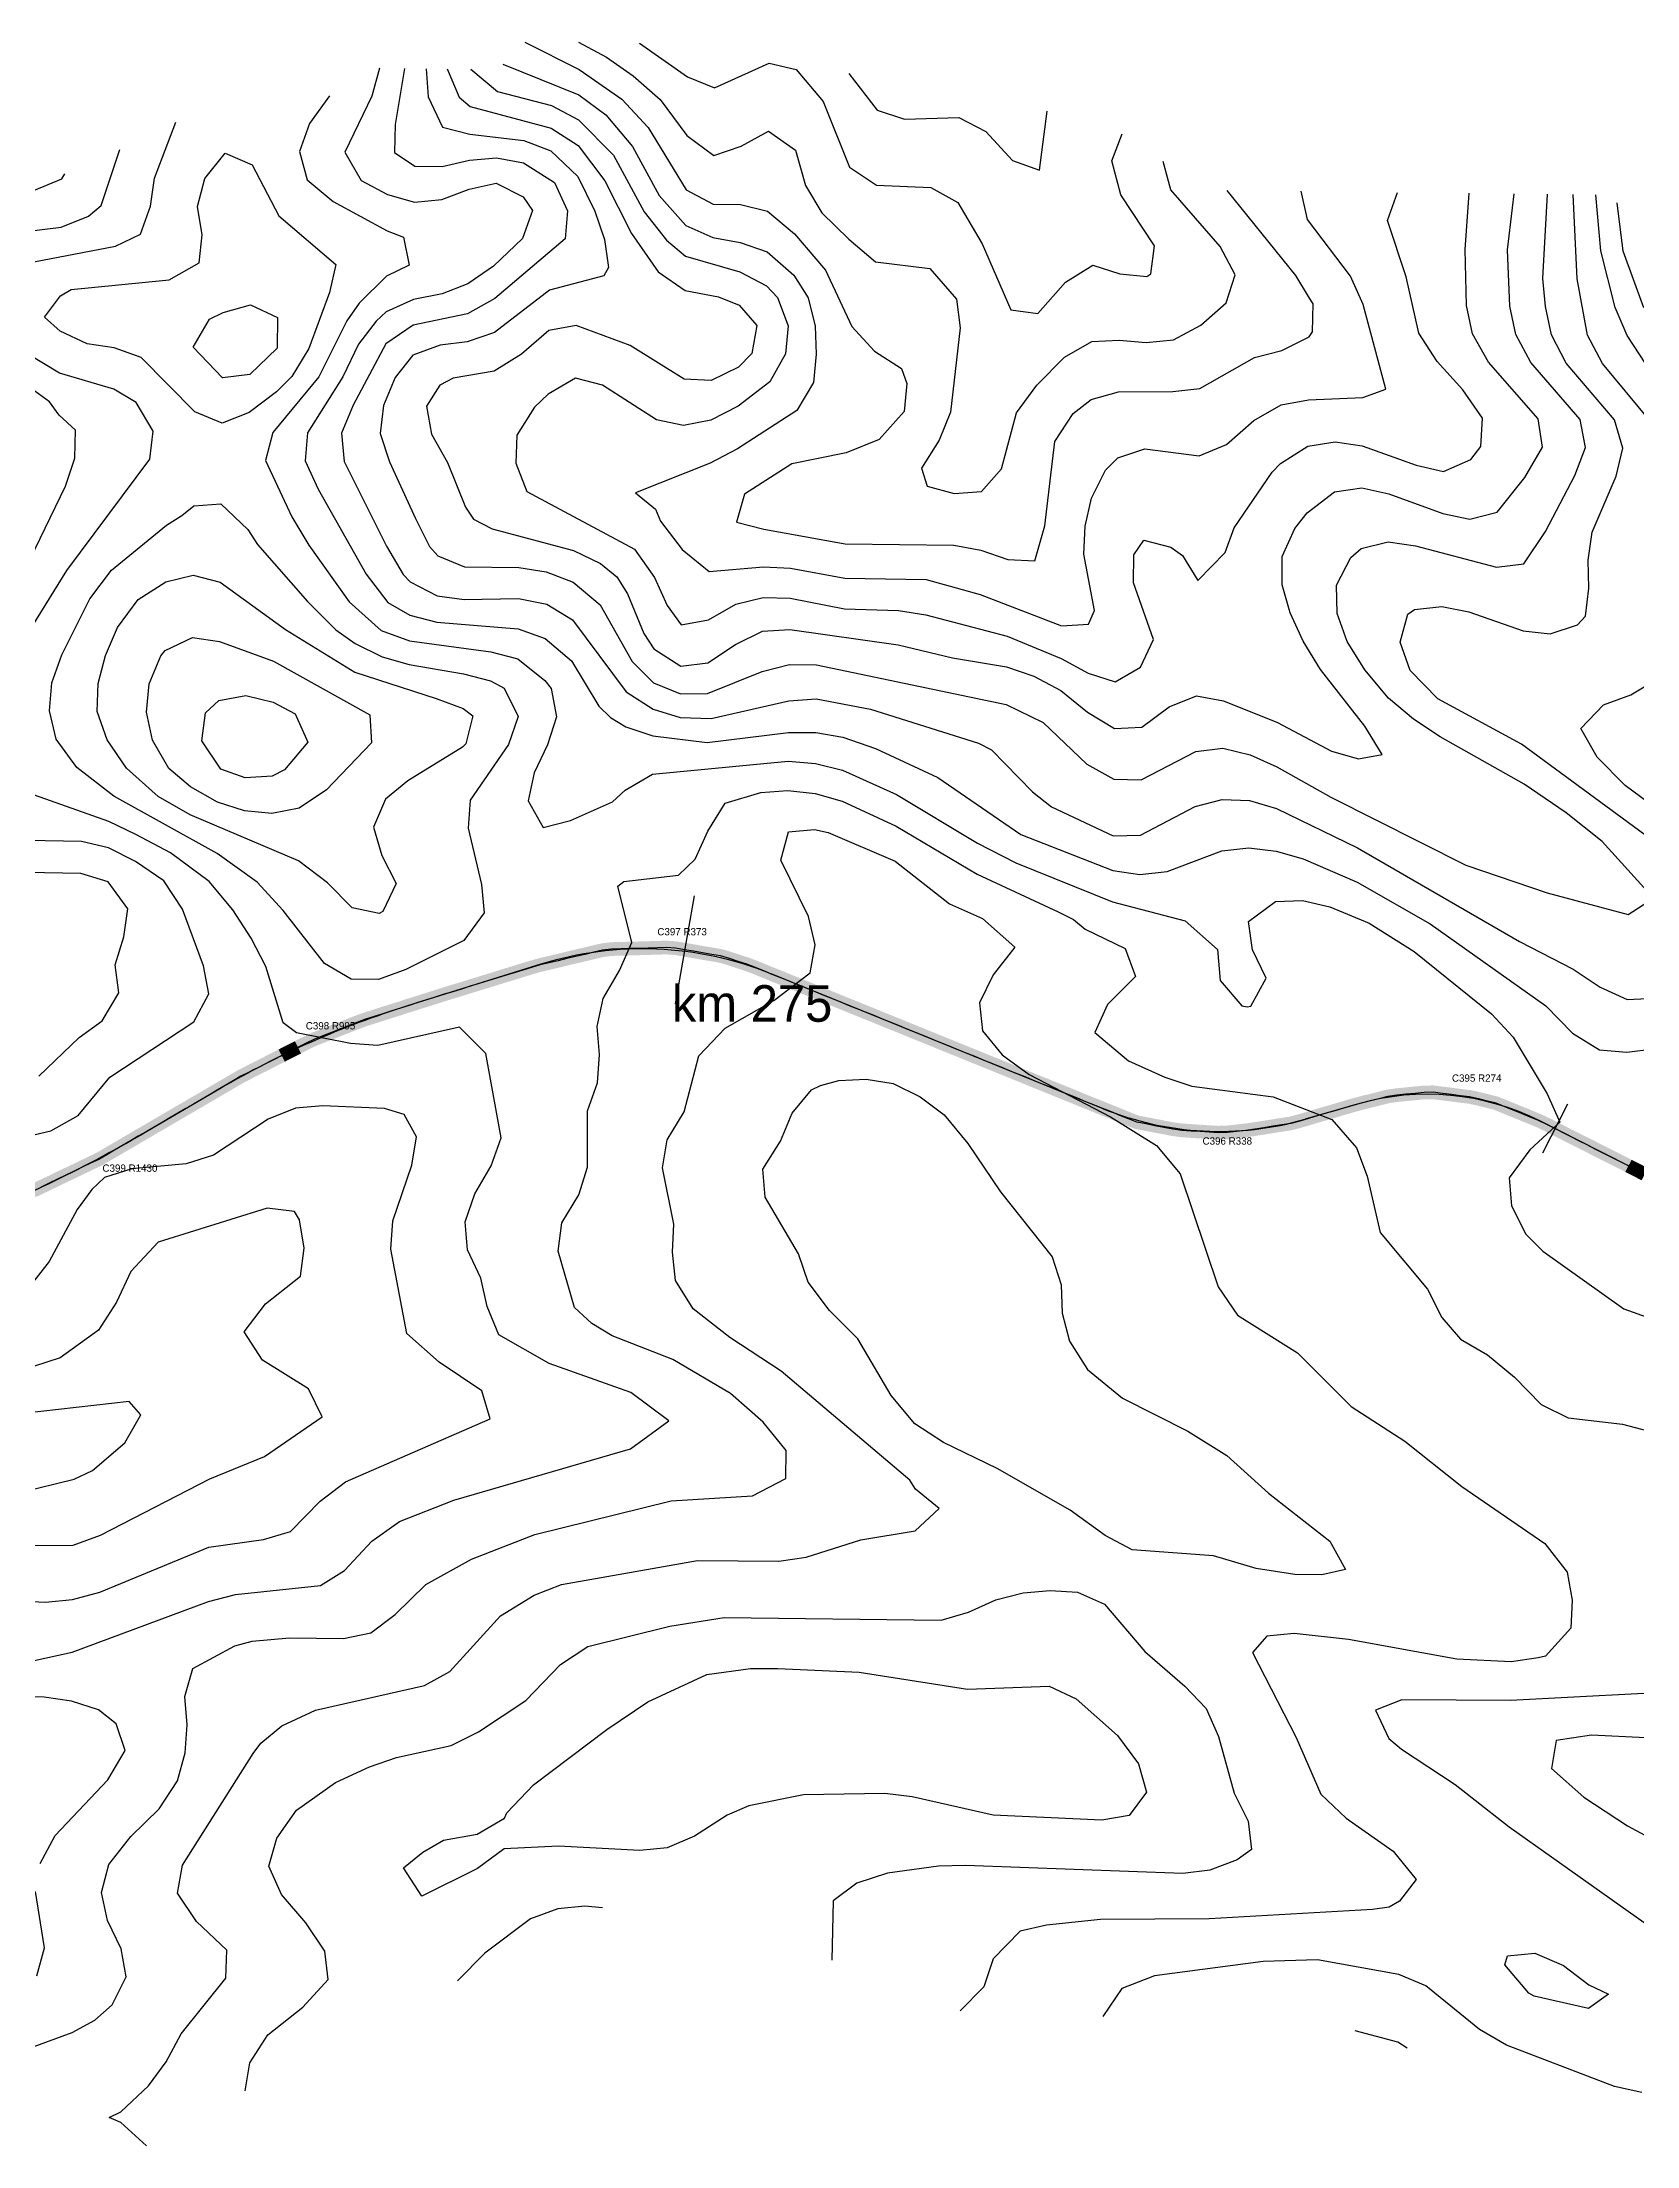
# Model space of a CAD drawing. Header units: metres. Extents: x 697254 to 930473, y 8023396 to 8227001.
# Drawn here: x 750669 to 752413, y 8187412 to 8189713 of the extents above; entities that cross this region are included whole.
import ezdxf

# ---------------------------------------------------------------- set-up
doc = ezdxf.new("R2010")
doc.units = ezdxf.units.M
for name, color, linetype in [('ALIGNMENT_FITTED', 4, 'Continuous'), ('CENTRELINE', 7, 'Continuous'), ('CHAINAGE', 7, 'Continuous'), ('CONTOUR_10M', 33, 'Continuous'), ('CONTOUR_INDEX_50M', 34, 'Continuous'), ('CURVE_LABELS', 4, 'Continuous'), ('GRADE_0-4', 3, 'Continuous'), ('GRADE_4-6', 2, 'Continuous')]:
    doc.layers.add(name, color=color, linetype=linetype)

msp = doc.modelspace()

# ---------------------------------------------------------------- linework, layer by layer
at = {"layer": 'ALIGNMENT_FITTED'}
for p, q in [((751214.3, 8188704.2), (751068.6, 8188658.7)), ((751829.1, 8188546.2), (751466, 8188693.7)), ((750863.3, 8188568), (750779.7, 8188519.2)), ((752107.3, 8188551.2), (752050, 8188534.6)), ((752412.7, 8188479), (752307.4, 8188532.4)), ((750675.1, 8188463.8), (750301, 8188285))]:
    msp.add_line(p, q, dxfattribs=at)
for centre, radius, start, end in [((751325.5, 8188347.9), 373.2, 67.8956, 107.3409), ((751365.2, 8187708.7), 995.2, 107.3409, 120.2923), ((752183.4, 8188287.7), 274.3, 63.1266, 106.1103), ((751956.3, 8188859.2), 337.8, -112.1044, -73.8897), ((750058.6, 8189753.6), 1429.6, -64.4522, -59.7077)]:
    msp.add_arc(centre, radius, start, end, dxfattribs=at)
at = {"layer": 'CENTRELINE'}
msp.add_polyline3d([(752421.3, 8188474.6, 1125.2), (752412.4, 8188479.1, 1125.5), (752403.5, 8188483.7, 1126), (752394.6, 8188488.2, 1126.5), (752385.6, 8188492.7, 1126.9), (752376.7, 8188497.2, 1127.5), (752367.8, 8188501.7, 1128), (752358.9, 8188506.3, 1128.5), (752349.9, 8188510.8, 1129), (752341, 8188515.3, 1129.4), (752332.1, 8188519.8, 1130.1), (752323.2, 8188524.4, 1130.7), (752314.3, 8188528.9, 1131.2), (752305.2, 8188533.2, 1131.7), (752296, 8188537, 1132.2), (752286.7, 8188540.8, 1132.7), (752277.5, 8188544.5, 1133.1), (752268.2, 8188548.3, 1133.5), (752258.9, 8188552.1, 1134), (752249.2, 8188554.6, 1134.4), (752239.5, 8188557, 1134.9), (752229.8, 8188559.1, 1135.2), (752219.8, 8188560.3, 1135.5), (752209.9, 8188561.6, 1135.7), (752200, 8188562.8, 1135.9), (752190.1, 8188564.1, 1136.2), (752180.1, 8188564, 1136.6), (752170.2, 8188563, 1137), (752160.2, 8188562, 1137.3), (752150.3, 8188561, 1137.6), (752140.4, 8188559.6, 1137.9), (752130.7, 8188557.1, 1138.1), (752121, 8188554.7, 1138.3), (752111.3, 8188552.3, 1138.6), (752101.6, 8188549.7, 1139), (752092, 8188546.9, 1139.2), (752082.4, 8188544, 1139.5), (752072.8, 8188541.2, 1139.8), (752063.2, 8188538.4, 1140.4), (752053.6, 8188535.5, 1141.1), (752044, 8188532.7, 1141.9), (752034.4, 8188530.1, 1142.3), (752024.5, 8188528.6, 1142.7), (752014.6, 8188527, 1143), (752004.7, 8188525.4, 1143.5), (751994.9, 8188523.9, 1143.9), (751985, 8188522.5, 1144.4), (751975, 8188521.4, 1144.9), (751965.1, 8188520.3, 1145.5), (751955.1, 8188519.9, 1146), (751945.1, 8188520.5, 1146.5), (751935.1, 8188521.2, 1147), (751925.2, 8188521.8, 1147.5), (751915.2, 8188522.5, 1147.9), (751905.3, 8188523.8, 1148.2), (751895.5, 8188525.7, 1148.4), (751885.6, 8188527.6, 1148.7), (751875.8, 8188529.5, 1149.1), (751866, 8188531.4, 1149.5), (751856.7, 8188535, 1149.8), (751847.4, 8188538.8, 1150), (751838.1, 8188542.6, 1150.2), (751828.9, 8188546.3, 1150.2), (751819.6, 8188550.1, 1150.1), (751810.3, 8188553.8, 1150), (751801.1, 8188557.6, 1150.1), (751791.8, 8188561.4, 1150.4), (751782.5, 8188565.1, 1150.7), (751773.3, 8188568.9, 1150.8), (751764, 8188572.7, 1150.8), (751754.7, 8188576.4, 1150.9), (751745.5, 8188580.2, 1151), (751736.2, 8188584, 1151.1), (751726.9, 8188587.7, 1151.1), (751717.7, 8188591.5, 1151.1), (751708.4, 8188595.3, 1151.1), (751699.1, 8188599, 1151.2), (751689.8, 8188602.8, 1151.6), (751680.6, 8188606.5, 1152.3), (751671.3, 8188610.3, 1153), (751662, 8188614.1, 1153.6), (751652.8, 8188617.8, 1153.9), (751643.5, 8188621.6, 1154), (751634.2, 8188625.4, 1154.1), (751625, 8188629.1, 1153.9), (751615.7, 8188632.9, 1153.7), (751606.4, 8188636.7, 1153.8), (751597.2, 8188640.4, 1153.7), (751587.9, 8188644.2, 1153.5), (751578.6, 8188648, 1153.2), (751569.4, 8188651.7, 1152.8), (751560.1, 8188655.5, 1152.2), (751550.8, 8188659.2, 1151.6), (751541.6, 8188663, 1151), (751532.3, 8188666.8, 1150.9), (751523, 8188670.5, 1150.7), (751513.7, 8188674.3, 1150.4), (751504.5, 8188678.1, 1150), (751495.2, 8188681.8, 1149.5), (751485.9, 8188685.6, 1148.9), (751476.7, 8188689.4, 1148.3), (751467.4, 8188693.1, 1147.6), (751458.1, 8188696.9, 1147), (751448.9, 8188700.7, 1146.6), (751439.5, 8188704.2, 1146.1), (751430, 8188707.3, 1145.4), (751420.5, 8188710.5, 1144.7), (751410.9, 8188713.3, 1144.3), (751401.1, 8188715, 1143.9), (751391.2, 8188716.6, 1143.5), (751381.4, 8188718.4, 1143), (751371.5, 8188720.1, 1142.5), (751361.7, 8188721.8, 1142), (751351.7, 8188722.5, 1141.4), (751341.7, 8188722.2, 1141), (751331.7, 8188721.9, 1140.5), (751321.7, 8188721.6, 1139.9), (751311.7, 8188721.3, 1139.3), (751301.7, 8188721.1, 1138.8), (751291.7, 8188720.8, 1138.3), (751281.8, 8188719.6, 1137.9), (751272.1, 8188717.3, 1137.5), (751262.4, 8188715, 1137.1), (751252.6, 8188712.7, 1136.6), (751242.9, 8188710.4, 1136.1), (751233.2, 8188708, 1135.9), (751223.4, 8188705.7, 1135.6), (751213.7, 8188703.4, 1135.2), (751204.1, 8188700.7, 1135), (751194.5, 8188697.8, 1134.7), (751185, 8188694.8, 1134.6), (751175.4, 8188691.9, 1134.5), (751165.8, 8188688.9, 1134.4), (751156.3, 8188686, 1134.2), (751146.7, 8188683, 1133.8), (751137.2, 8188680.1, 1133.5), (751127.6, 8188677.1, 1133.1), (751118, 8188674.2, 1132.9), (751108.5, 8188671.3, 1132.6), (751098.9, 8188668.2, 1132.3), (751089.4, 8188665.2, 1132.7), (751079.9, 8188662.2, 1133.3), (751070.3, 8188659.2, 1133.9), (751060.8, 8188656.1, 1134.5), (751051.3, 8188653.1, 1135), (751041.7, 8188650.1, 1135.3), (751032.2, 8188647, 1135.3), (751022.7, 8188644, 1134.7), (751013.3, 8188640.6, 1133.8), (751004, 8188636.9, 1132.9), (750994.7, 8188633.3, 1132.1), (750985.3, 8188629.6, 1131.2), (750976, 8188625.9, 1130.3), (750966.7, 8188622.3, 1129.9), (750957.7, 8188618, 1129.4), (750948.8, 8188613.4, 1128.9), (750939.9, 8188608.9, 1128.6), (750931, 8188604.3, 1128.4), (750922.1, 8188599.8, 1128.3), (750913.2, 8188595.2, 1128.1), (750904.2, 8188590.7, 1127.8), (750895.3, 8188586.1, 1127.6), (750886.4, 8188581.6, 1127.5), (750877.8, 8188576.5, 1127.4), (750869.2, 8188571.5, 1127.2), (750860.5, 8188566.4, 1127.3), (750851.9, 8188561.4, 1127.1), (750843.2, 8188556.3, 1126.8), (750834.6, 8188551.3, 1126.5), (750826, 8188546.3, 1126.3), (750817.3, 8188541.2, 1126), (750808.7, 8188536.2, 1125.6), (750800.1, 8188531.1, 1125.1), (750791.4, 8188526.1, 1124.7), (750782.8, 8188521, 1124.4), (750774.1, 8188516, 1124), (750765.5, 8188510.9, 1123.6), (750756.9, 8188505.9, 1123.1), (750748.2, 8188500.8, 1122.9), (750739.6, 8188495.8, 1122.7), (750730.9, 8188490.8, 1122.7), (750721.9, 8188486.5, 1122.7), (750712.9, 8188482.2, 1122.7), (750703.9, 8188477.8, 1122.9), (750694.8, 8188473.5, 1123.3), (750685.8, 8188469.2, 1123.9), (750676.8, 8188464.8, 1124.7), (750667.8, 8188460.5, 1125)], dxfattribs=at)
at = {"layer": 'CHAINAGE'}
for p, q in [((751381.9, 8188779.2), (751361.1, 8188661)), ((752336.7, 8188551.1), (752309.6, 8188497.6))]:
    msp.add_line(p, q, dxfattribs=at)
at = {"layer": 'CONTOUR_10M'}
for points, elevation in [([(751196.7, 8189712.9), (751256.1, 8189683.1), (751302.7, 8189650.6), (751331.6, 8189619.5), (751373.3, 8189551.4), (751402.9, 8189535.7), (751432.5, 8189535.2), (751462.1, 8189527.8), (751491.6, 8189503.1), (751525.5, 8189463.5), (751554.4, 8189401.7), (751579.1, 8189374.8), (751608.6, 8189355.8), (751614.5, 8189339.5), (751611.4, 8189308.7), (751584.2, 8189278.3), (751548.2, 8189263.7), (751488.6, 8189251.5), (751437, 8189218.5), (751428.4, 8189187.8), (751458.1, 8189180.3), (751547, 8189164.1), (751665.8, 8189162.5), (751695.4, 8189157.3), (751724.9, 8189146.8), (751754.6, 8189145.3), (751765.3, 8189183.9), (751776.3, 8189276.1), (751796.3, 8189306.6), (751816.1, 8189322.1), (751845.8, 8189330.3), (751905.2, 8189330.7), (751935, 8189334.1), (751994.7, 8189367.8), (752024.5, 8189375.6), (752054.4, 8189390.4), (752058.1, 8189395.8), (752058.6, 8189426.6), (752054.9, 8189432.8), (752039.9, 8189457.5), (751964.9, 8189550.7)], 1060), ([(751322.2, 8189711.9), (751374.8, 8189674.8), (751404.3, 8189662.9), (751464, 8189690), (751493.6, 8189682.8), (751523.1, 8189648.1), (751551.8, 8189576.2), (751581.2, 8189556.5), (751640.6, 8189553.7), (751670.1, 8189537.4), (751696.8, 8189492.3), (751728.1, 8189420.1), (751757.8, 8189416.2), (751787.8, 8189450.3), (751817.8, 8189468.8), (751847.3, 8189459.6), (751877, 8189456.4), (751881.3, 8189459.4), (751885.1, 8189490.1), (751848.3, 8189545.8), (751838.7, 8189582.9), (751850, 8189612.6)], 1040), ([(751038, 8189684.4), (751029.7, 8189653.8), (751000, 8189592.6), (751017.9, 8189561.6), (751046.7, 8189546.3), (751076.3, 8189537.9), (751106, 8189540.6), (751135.8, 8189551.9), (751165.6, 8189558.6), (751195.1, 8189543.7), (751205.2, 8189528.7), (751194.3, 8189498.1), (751162.6, 8189467.7), (751134.6, 8189448.3), (751106.6, 8189437.6), (751075.1, 8189431.5), (751045.2, 8189418), (751034.1, 8189407.7), (751015.1, 8189382.4), (750997.7, 8189346.6), (750959.1, 8189285.5), (750956.8, 8189254.8), (750970.8, 8189223.9), (751023.5, 8189131), (751047, 8189100), (751071.1, 8189086.1), (751100.7, 8189078.4), (751189.6, 8189071.2), (751219.2, 8189060.7), (751247.8, 8189036.2), (751277.7, 8188986.5), (751290.4, 8188974.2), (751307.2, 8188963.8), (751336.7, 8188954), (751396, 8188946.9), (751485.2, 8188957.7), (751514.9, 8188957.7), (751544.6, 8188952.7), (751580.1, 8188940.1), (751648.2, 8188908.5), (751739.2, 8188846), (751839.8, 8188806.7), (751869.4, 8188802.5), (751899.1, 8188805.5), (751958.8, 8188828.3), (751988.5, 8188831.5), (752018.2, 8188828), (752047.7, 8188819.4), (752106.8, 8188794), (752186.7, 8188748.5), (752313.1, 8188658.7), (752342.4, 8188628.7), (752371.9, 8188610.5), (752401.6, 8188608), (752431.3, 8188611.5)], 1120), ([(751065.4, 8189684.1), (751055.1, 8189622.7), (751054.4, 8189592), (751076.7, 8189577.3), (751106.4, 8189577), (751136.2, 8189583.7), (751165.9, 8189586.2), (751195.5, 8189580.7), (751229.1, 8189559.2), (751243.3, 8189528.3), (751240.9, 8189497.6), (751164.1, 8189432.5), (751134.3, 8189415.7), (751074.7, 8189403.4), (751044.8, 8189382.8), (751009.2, 8189315.7), (750996.5, 8189285.1), (750999.4, 8189254.3), (751045.7, 8189161.5), (751063.6, 8189130.6), (751071.5, 8189122.6), (751101, 8189107.3), (751130.6, 8189103.2), (751190, 8189104.3), (751220.9, 8189098), (751249.1, 8189081), (751307.6, 8189002.1), (751337.1, 8188983.1), (751366.7, 8188974.2), (751400.6, 8188972.9), (751485.6, 8188992.5), (751515.4, 8188994.4), (751574.6, 8188983.3), (751692.9, 8188946), (751707, 8188938.6), (751751.7, 8188892.9), (751772.5, 8188876.3), (751840.2, 8188844.8), (751869.9, 8188845.5), (751929.7, 8188876.9), (751959.4, 8188884.5), (751989.1, 8188883.3), (752018.7, 8188874.5), (752107.3, 8188831.4), (752284.2, 8188729.2), (752343.2, 8188699), (752372.7, 8188679.2), (752402.2, 8188665.8), (752461.6, 8188668.4)], 1110), ([(751111.9, 8189683.6), (751124.9, 8189652.7), (751136.9, 8189642.6), (751225.7, 8189618.9), (751255.1, 8189599.8), (751284.4, 8189561.1), (751313.4, 8189503.6), (751342.6, 8189461.5), (751372.1, 8189441.2), (751408.5, 8189434.1), (751431.3, 8189425.3), (751450.4, 8189402.9), (751444.9, 8189372.2), (751430.5, 8189357.3), (751400.6, 8189342.6), (751371, 8189344.2), (751312, 8189381.2), (751252.9, 8189402.9), (751223.1, 8189397.4), (751193.1, 8189371.6), (751163.2, 8189352.9), (751118.5, 8189345.2), (751103.7, 8189337.8), (751089.4, 8189314.8), (751094.7, 8189284), (751112.1, 8189253), (751131.8, 8189204.2), (751140.6, 8189191.2), (751161.2, 8189180.6), (751250, 8189156.7), (751279.5, 8189142.4), (751297.5, 8189127.9), (751308.9, 8189109.5), (751326.8, 8189066), (751337.8, 8189049.3), (751367.3, 8189030.3), (751397, 8189033.9), (751427, 8189053.9), (751456.8, 8189068.5), (751486.5, 8189070.3), (751605.1, 8189053.5), (751664.3, 8189039.2), (751723.6, 8189029.6), (751753.2, 8189019.3), (751782.7, 8189003.8), (751812.1, 8188980.1), (751841.6, 8188962.2), (751871.3, 8188963.4), (751901.2, 8188985.9), (751931.1, 8188997.9), (751960.7, 8188992.3), (752019.8, 8188968.7), (752078.8, 8188937.2), (752108.4, 8188928.8), (752134.2, 8188933.6), (752115.1, 8188964.6), (752066.6, 8189026.7), (752047.7, 8189057.7), (752033.5, 8189088.6), (752024.7, 8189119.4), (752024.9, 8189150.2), (752038.8, 8189180.8), (752052.1, 8189198), (752082.1, 8189220.9), (752111.8, 8189225.3), (752141.5, 8189218.8), (752200.6, 8189197.2), (752230.2, 8189191), (752260, 8189198.8), (752290.1, 8189236.8), (752309.5, 8189269.9), (752304.7, 8189300.7), (752250.3, 8189362.8), (752233, 8189393.8), (752226.5, 8189424.6), (752224.8, 8189486.1), (752229.2, 8189547.6)], 1090), ([(751137.7, 8189683.3), (751166.8, 8189658.9), (751226, 8189643.4), (751255.5, 8189628), (751293.7, 8189589.2), (751327.3, 8189527.3), (751351.7, 8189496.3), (751372.5, 8189478.7), (751431.7, 8189461.7), (751461.2, 8189446.4), (751473.1, 8189433.4), (751484.8, 8189402.5), (751481.8, 8189371.8), (751464.5, 8189341.2), (751430, 8189314.5), (751400.1, 8189299.3), (751370.4, 8189293.5), (751340.7, 8189299.8), (751281.8, 8189337.6), (751252.2, 8189345.3), (751222.3, 8189327.7), (751207.2, 8189313.4), (751188.2, 8189282.9), (751186.8, 8189252.2), (751199, 8189221.3), (751316.6, 8189158.4), (751338.7, 8189127.4), (751352.3, 8189096.5), (751367.8, 8189075.6), (751397.6, 8189080.8), (751427.5, 8189098), (751457.3, 8189105.3), (751486.9, 8189104.5), (751546.2, 8189092.9), (751605.5, 8189091.2), (751635.2, 8189086.4), (751724, 8189063.2), (751783.1, 8189038.8), (751812.6, 8189022.5), (751842.2, 8189013.1), (751870.1, 8189029), (751884.3, 8189059.6), (751862.2, 8189121.3), (751862.5, 8189152.1), (751873.6, 8189168.1), (751903.2, 8189160.3), (751915.9, 8189151.4), (751932.5, 8189123.9), (751962.6, 8189154.6), (751972.3, 8189181.5), (752014, 8189242.6), (752023.1, 8189251.8), (752053, 8189270.8), (752082.7, 8189275.7), (752112.4, 8189271.2), (752171.5, 8189250), (752201.1, 8189243.3), (752231, 8189256.2), (752242.1, 8189270.7), (752243.8, 8189301.4), (752222.3, 8189332.4), (752194.4, 8189363.5), (752174.4, 8189394.5), (752160.3, 8189456.1), (752140.2, 8189517.9), (752150.8, 8189548.5)], 1080), ([(751172.7, 8189688.6), (751255.8, 8189655.2), (751285.2, 8189633.3), (751314.5, 8189598.6), (751343.6, 8189545), (751372.9, 8189512.3), (751402.4, 8189499.2), (751432.1, 8189493.8), (751461.6, 8189483.5), (751491, 8189458.1), (751506.5, 8189433), (751514.3, 8189402.1), (751515.5, 8189371.4), (751512.3, 8189340.6), (751494.2, 8189310.1), (751429.4, 8189267.9), (751399.6, 8189252.2), (751317.7, 8189219.9), (751339.6, 8189202.1), (751345, 8189188.8), (751368.8, 8189157.7), (751398.2, 8189133.9), (751457.6, 8189138.9), (751487.3, 8189137.6), (751546.6, 8189126.4), (751635.6, 8189124.9), (751694.8, 8189108.8), (751783.5, 8189074.5), (751813.2, 8189076.2), (751819.8, 8189091.1), (751808, 8189152.7), (751809.6, 8189183.4), (751816.4, 8189214.1), (751831.7, 8189244.7), (751845, 8189258.3), (751874.8, 8189268.1), (751934.1, 8189260.2), (751963.9, 8189272.7), (751993.9, 8189299), (752023.8, 8189316), (752053.6, 8189321.7), (752113, 8189324.3), (752138.2, 8189333.4), (752113.3, 8189425.9), (752099.6, 8189456.8), (752052.4, 8189518.9), (752045.6, 8189549.7)], 1070), ([(751551, 8189678.5), (751582.2, 8189638.3), (751611.8, 8189628.6), (751671.2, 8189630.5), (751700.9, 8189615.2), (751730, 8189583.4), (751759.6, 8189572.7), (751768, 8189637.3)], 1030), ([(750983.3, 8189654.3), (750961.5, 8189623.8), (750950.6, 8189593.2), (750958.8, 8189562.3), (750987.2, 8189538.4), (751046.2, 8189506.3), (751064.3, 8189499.6), (751070.5, 8189468.8), (751045.7, 8189457), (751015.6, 8189427.3), (751002.3, 8189408.1), (750971.7, 8189346.9), (750921.3, 8189286), (750913.4, 8189255.3), (750942, 8189193.5), (750960.8, 8189162.5), (751004.6, 8189100.5), (751039.9, 8189069.3), (751070.7, 8189058), (751159.7, 8189045.9), (751189.3, 8189038.2), (751218.7, 8189014.6), (751225.5, 8189005.7), (751231.3, 8188974.9), (751221.6, 8188944.2), (751206.9, 8188913.6), (751200.3, 8188883), (751216.8, 8188853.9), (751246.6, 8188861.4), (751292.7, 8188881.9), (751306.4, 8188894.6), (751336.3, 8188912.3), (751484.9, 8188926.2), (751514.5, 8188923.8), (751544.1, 8188916.6), (751603.2, 8188890), (751691.7, 8188836.6), (751733.5, 8188815.3), (751839.4, 8188772.3), (751918.7, 8188751.6), (751954.2, 8188720.4), (751957.1, 8188686.6), (751980.9, 8188658.6), (751986.5, 8188657.5), (751990.6, 8188658.5), (752007.3, 8188689.1), (751992.4, 8188720), (751988, 8188750.8), (752017.5, 8188772.9), (752047.2, 8188774.1), (752076.8, 8188766.9), (752120.1, 8188749.3), (752169.2, 8188718), (752253.6, 8188649.8), (752277.6, 8188624.4), (752314.6, 8188562.5), (752328.5, 8188531.6), (752295.6, 8188501.2), (752272.9, 8188470.7), (752275.6, 8188439.9), (752291.3, 8188409), (752310, 8188390.5), (752398.3, 8188327.3), (752457.4, 8188306.1)], 1130), ([(750659.9, 8189472.6), (750749.1, 8189489.5), (750776.5, 8189502.9), (750787.4, 8189533.5), (750792, 8189564.2), (750815.3, 8189625.5)], 1130), ([(750630.5, 8189503.1), (750690, 8189510.4), (750719.8, 8189522.5), (750733.4, 8189534.2), (750754, 8189595.4)], 1120), ([(750847.1, 8189563.6), (750869.1, 8189591.4), (750898.6, 8189578.5), (750927.7, 8189523), (750990.1, 8189469.7), (750983.4, 8189439), (750960.7, 8189377.8), (750942.2, 8189347.2), (750925.4, 8189330.3), (750895.5, 8189307.9), (750865.7, 8189296.1), (750836.1, 8189308.3), (750777.4, 8189368), (750747.8, 8189378.5), (750718.2, 8189382.8), (750688.7, 8189396.6), (750671.5, 8189411.9), (750689.1, 8189435.3), (750700.6, 8189442.3), (750808.1, 8189453), (750840.9, 8189471.4), (750844, 8189502.1), (750838.9, 8189533), (750847.1, 8189563.6)], 1140), ([(750644.8, 8189549.5), (750660.8, 8189550.8), (750690.6, 8189563.5), (750693.8, 8189568.7)], 1110), ([(752433.9, 8188836.7), (752286.7, 8188944.9), (752195.1, 8188994.4), (752164.8, 8189025.5), (752153.7, 8189056.4), (752162.3, 8189087.1), (752169.7, 8189092.4), (752199.4, 8189095.5), (752229, 8189089.6), (752288.2, 8189068.9), (752317.8, 8189065.8), (752347.6, 8189075.3), (752356.5, 8189084.8), (752360.1, 8189115.5), (752359.3, 8189146.3), (752363.8, 8189177), (752389.9, 8189238.2), (752397.3, 8189268.9), (752388.1, 8189299.7), (752335.4, 8189361.8), (752319.5, 8189392.8), (752312.6, 8189423.6), (752310, 8189454.4), (752314.8, 8189546.6)], 1110), ([(752426.4, 8189299.3), (752375.2, 8189361.4), (752358.8, 8189392.3), (752347.3, 8189454), (752343, 8189546.3)], 1120), ([(752462.8, 8189298.9), (752402.1, 8189391.8), (752388.9, 8189422.7), (752373.4, 8189484.4), (752367.8, 8189546)], 1130), ([(752420.4, 8189422.4), (752397.6, 8189484.1), (752391.2, 8189536.9)], 1140), ([(750658.2, 8189073.7), (750696, 8189134.8), (750786.7, 8189256.8), (750790.4, 8189287.5), (750771.7, 8189318.5), (750747.3, 8189333.4), (750688.1, 8189350.6), (750637.4, 8189381.5)], 1130), ([(750650.2, 8189135.3), (750694.5, 8189227.1), (750704.8, 8189257.7), (750705.4, 8189288.5), (750687.6, 8189305), (750677.2, 8189319.5), (750628.8, 8189354.4)], 1120), ([(750821.9, 8189194.9), (750834.9, 8189205.6), (750864.6, 8189207.8), (750894, 8189179.8), (750904.5, 8189163.2), (750959.3, 8189101), (750990.3, 8189069.9), (751011.3, 8189055.2), (751040.8, 8189040.6), (751070.4, 8189032), (751129.7, 8189022), (751159.3, 8189014.2), (751174.1, 8189006.3), (751189.5, 8188975.3), (751179, 8188944.7), (751137.2, 8188883.7), (751134.8, 8188853), (751149.4, 8188791.3), (751152.3, 8188760.5), (751130.1, 8188730), (751066.6, 8188698.4), (751036.8, 8188687.7), (751007.1, 8188688), (750977.6, 8188704.9), (750932.5, 8188763), (750904.3, 8188794.1), (750860.3, 8188825.4), (750747.5, 8188888.2), (750707.1, 8188919.4), (750684.3, 8188950.4), (750677, 8188981.3), (750679.8, 8189012), (750690.4, 8189042.6), (750721.3, 8189103.8), (750745, 8189135.1), (750805, 8189184.4), (750821.9, 8189194.9)], 1140), ([(750798.9, 8189041.4), (750803.4, 8189047.3), (750833.3, 8189061.5), (750862.9, 8189057.1), (750922, 8189035.9), (751027.2, 8188977.2), (751029.1, 8188946.4), (750979.8, 8188894.9), (750949.9, 8188875), (750920.1, 8188869.1), (750890.4, 8188872.2), (750860.9, 8188881.4), (750831.4, 8188898.4), (750807.5, 8188918.3), (750789.7, 8188949.2), (750783.3, 8188980), (750786.1, 8189010.8), (750798.9, 8189041.4)], 1160), ([(752441.8, 8188868.6), (752399.9, 8188899.8), (752369.4, 8188930.9), (752351.5, 8188961.9), (752376.3, 8188988.1), (752406.1, 8188998.8), (752436, 8189016.9)], 1120), ([(750847.6, 8188979.3), (750862.1, 8188992.8), (750891.9, 8188998.3), (750921.5, 8188990.8), (750945.6, 8188978.2), (750959.6, 8188947.2), (750934.2, 8188916.8), (750920.6, 8188909.9), (750890.9, 8188908), (750864.6, 8188917.6), (750843.8, 8188948.6), (750847.6, 8188979.3)], 1170), ([(750637.2, 8187512), (750701.9, 8187535.6), (750726.7, 8187549), (750745.7, 8187565.8), (750761, 8187596.4), (750755.3, 8187627.2), (750740.6, 8187658.1), (750734, 8187689), (750741.9, 8187719.6), (750766.1, 8187750.1), (750797, 8187780.5), (750817.2, 8187811), (750825.6, 8187841.7), (750827.5, 8187872.4), (750825, 8187903.2), (750833.9, 8187933.8), (750879.9, 8187958.7), (750898.6, 8187963.8), (750939.4, 8187967.3), (750998.7, 8187966.5), (751028.5, 8187973), (751055, 8187992.8), (751088.5, 8188025.8), (751138.6, 8188053.3), (751207.9, 8188080.4), (751356.7, 8188117.4), (751445.9, 8188122.6), (751482.1, 8188141.6), (751482.4, 8188172.4), (751457.5, 8188203.4), (751421.7, 8188234.6), (751358.5, 8188271.7), (751292.2, 8188297.6), (751269.9, 8188311.4), (751251.2, 8188328.8), (751233.1, 8188390.5), (751237.1, 8188421.2), (751255.7, 8188451.8), (751265.3, 8188482.4), (751265.5, 8188543.9), (751276.3, 8188574.5), (751278.4, 8188605.3), (751275.9, 8188636.1), (751282.6, 8188666.7), (751300.4, 8188697.3), (751313.8, 8188727.9), (751298.5, 8188789.6), (751305.2, 8188794.6), (751364.7, 8188801.8), (751383, 8188819.3), (751396.8, 8188849.9), (751415.8, 8188880.5), (751454.8, 8188891.9), (751484.5, 8188894.1), (751514.2, 8188890.9), (751543.7, 8188882.6), (751602.8, 8188855.3), (751691.3, 8188802.6), (751779.9, 8188761.5), (751796.7, 8188753), (751809.3, 8188742.4), (751853.3, 8188721.6), (751864.4, 8188690.7), (751833.9, 8188660.3), (751820.2, 8188629.7), (751857, 8188598.6), (751896.5, 8188580.6), (751926.1, 8188570.9), (752015, 8188559.1), (752079.2, 8188534.5), (752106, 8188503.4), (752117.9, 8188472.5), (752132.1, 8188410.8), (752183.8, 8188348.7), (752199.6, 8188317.8), (752219.8, 8188294.1), (752249.3, 8188276.9), (752278.7, 8188252.6), (752308, 8188222.5), (752337.5, 8188208.1), (752396.8, 8188201), (752431.7, 8188192.1)], 1140), ([(750630.4, 8187936.2), (750701.7, 8187951.6), (750850.8, 8188007.3), (750880.5, 8188014.8), (750973.5, 8188024.5), (750999.6, 8188040.9), (751029.6, 8188073), (751059.6, 8188094.7), (751119.2, 8188118), (751312.2, 8188174.3), (751354.3, 8188204.6), (751312.8, 8188235.8), (751223.5, 8188267.6), (751168.4, 8188299), (751155.6, 8188329.9), (751148.7, 8188360.7), (751134.2, 8188391.7), (751131.7, 8188422.4), (751142.2, 8188453.1), (751160, 8188483.6), (751170.9, 8188514.3), (751154.1, 8188606.7), (751125.2, 8188635.2), (751035.9, 8188615.4), (751006.3, 8188617.5), (750947, 8188629), (750932.4, 8188640), (750913.5, 8188701.8), (750897.5, 8188732.7), (750877.4, 8188763.7), (750851.8, 8188794.7), (750809.5, 8188826), (750771.4, 8188846.1), (750741.9, 8188860.4), (750660.7, 8188889.2)], 1130), ([(750619, 8188508.2), (750678.6, 8188522.1), (750708.5, 8188538.7), (750743, 8188580.7), (750834.9, 8188641.2), (750851.4, 8188671.7), (750845.6, 8188702.5), (750822.5, 8188764.3), (750802, 8188795.3), (750771, 8188816.5), (750741.5, 8188831.5), (750711.9, 8188838.5), (750652.5, 8188839.6)], 1120), ([(750665.4, 8188581.6), (750709.4, 8188624.1), (750734.5, 8188642.3), (750753, 8188672.9), (750748.9, 8188703.7), (750758.5, 8188734.3), (750762.9, 8188765), (750741.1, 8188794.5), (750711.5, 8188803.3), (750652.1, 8188804.4)], 1110), ([(751519.9, 8188571.7), (751540.2, 8188577.2), (751569.9, 8188578.5), (751599.5, 8188573.6), (751629.1, 8188559.2), (751655.4, 8188539.4), (751681.1, 8188508.3), (751716.9, 8188455.2), (751773.4, 8188384.3), (751783.3, 8188353.4), (751784.4, 8188322.6), (751792.5, 8188291.8), (751812, 8188260.8), (751850.3, 8188229.6), (751921.7, 8188193.4), (751964.4, 8188166.8), (752010, 8188125.7), (752077, 8188073.2), (752094.1, 8188042.2), (752068.3, 8188036.4), (752038.7, 8188036.8), (751996.4, 8188043.4), (751949.8, 8188057.1), (751860.8, 8188063.8), (751831.3, 8188079.3), (751793.2, 8188107.2), (751713.4, 8188152.7), (751654.4, 8188181), (751623.1, 8188201.5), (751597.5, 8188232.5), (751560.8, 8188294.5), (751529.8, 8188325.6), (751506.5, 8188356.6), (751496, 8188387.5), (751459.4, 8188449.4), (751457, 8188480.2), (751476.3, 8188510.7), (751489, 8188541.3), (751510.4, 8188566.9), (751519.9, 8188571.7)], 1160), ([(750613.3, 8188009.3), (750672.6, 8188006.5), (750702.3, 8188009.4), (750732.1, 8188017.5), (750851.4, 8188066.4), (750910.9, 8188075.1), (750940.7, 8188083.8), (750973, 8188116.8), (751000.7, 8188138), (751158.8, 8188206.9), (751149.9, 8188237.7), (751103.3, 8188269), (751067.7, 8188300.2), (751050.3, 8188392.6), (751052.5, 8188423.4), (751073.3, 8188484.6), (751078.4, 8188515.3), (751064.7, 8188539.8), (751043.2, 8188546.5), (750975.8, 8188549.5), (750946.1, 8188546.7), (750916.2, 8188534.6), (750856.4, 8188495.2), (750826.6, 8188485.8), (750767.2, 8188480.5), (750737.4, 8188470.8), (750723.4, 8188457.9), (750707.3, 8188435.8), (750676.9, 8188378.9), (750646.8, 8188340.8)], 1120), ([(750613.9, 8188068), (750703, 8188068.6), (750732.8, 8188079.8), (750852.3, 8188141.4), (750912, 8188165.7), (750975.2, 8188209), (750960.1, 8188239.9), (750910.1, 8188271.2), (750889.8, 8188302.2), (750913.3, 8188332.7), (750951.4, 8188363), (750955.5, 8188393.7), (750950.3, 8188424.5), (750944.8, 8188433.7), (750915.1, 8188437.5), (750795.9, 8188400.2), (750765.9, 8188368.2), (750750.3, 8188334.6), (750730.8, 8188304.1), (750688.9, 8188273.8), (750586.3, 8188240.5)], 1110), ([(750891, 8187471.9), (750896.1, 8187502.6), (750915.7, 8187533.1), (750954.1, 8187563.4), (750981.8, 8187593.8), (750978.2, 8187624.6), (750957.3, 8187655.6), (750930.8, 8187686.7), (750917, 8187717.6), (750925.7, 8187748.3), (750947.2, 8187778.8), (750989.9, 8187809), (751026.8, 8187826.3), (751056.6, 8187836.5), (751116.1, 8187849.7), (751146, 8187864.7), (751197.9, 8187898.9), (751235.9, 8187938.3), (751265.8, 8187957.9), (751355.2, 8187980.3), (751414.6, 8187989.7), (751652.1, 8187986.8), (751681.9, 8187995.4), (751711.7, 8188008.8), (751741.5, 8188016.5), (751771.2, 8188019.2), (751800.9, 8188017.2), (751830.5, 8188004.3), (751874.7, 8187952.5), (751918.5, 8187914.7), (751941.8, 8187890.2), (751955.1, 8187859.3), (751972.3, 8187797.6), (751987.5, 8187766.7), (751991.2, 8187735.9), (751975.6, 8187724.4), (751945.8, 8187713.2), (751916.1, 8187709.5), (751678.7, 8187718.3), (751649, 8187717.5), (751593.4, 8187709.8), (751559.7, 8187699), (751533.8, 8187679.7), (751532.3, 8187614.9)], 1160), ([(751395.9, 8187927.3), (751443.7, 8187934), (751473.4, 8187934), (751562.4, 8187929.9), (751680.9, 8187911.4), (751770, 8187914.4), (751799.6, 8187900.7), (751844.8, 8187860.6), (751867.9, 8187829.6), (751876.4, 8187798.7), (751857.5, 8187773.2), (751827.7, 8187767.8), (751709, 8187773.3), (751620.2, 8187793.6), (751590.5, 8187797), (751501.5, 8187795.8), (751441.9, 8187783.6), (751418.2, 8187773.3), (751382.2, 8187750.5), (751352.3, 8187737.6), (751322.6, 8187734.6), (751233.6, 8187739.6), (751174.2, 8187736.7), (751145.1, 8187715), (751084.1, 8187684.9), (751064.2, 8187715.9), (751085.1, 8187733), (751107.8, 8187746.2), (751144.7, 8187752.7), (751174.6, 8187770.2), (751177, 8187776.1), (751206.4, 8187806.5), (751286.3, 8187867.1), (751331.4, 8187897.3), (751395.9, 8187927.3)], 1170), ([(752482.5, 8187909.7), (752274.6, 8187898.8), (752155.8, 8187899.4), (752127, 8187888.1), (752141.6, 8187857.2), (752155.2, 8187845.6), (752214.1, 8187807.1), (752273, 8187760.6), (752449.6, 8187635.7)], 1140), ([(750666.8, 8187720.5), (750683.3, 8187751.1), (750740.9, 8187811.9), (750759.8, 8187844.2), (750749.9, 8187873.3), (750730.6, 8187888.5), (750701.1, 8187898.2), (750671.4, 8187902.6), (750612, 8187903)], 1130), ([(752422.5, 8187858.1), (752363.2, 8187861.1), (752324.5, 8187855), (752319.4, 8187824.4), (752354.6, 8187793.2), (752402.6, 8187761.9), (752518.7, 8187699)], 1130), ([(750663.4, 8187597.5), (750671.5, 8187628.2), (750661.6, 8187689.8)], 1130), ([(751281.9, 8187672), (751262.5, 8187673.7), (751232.8, 8187670.9), (751203, 8187660), (751153, 8187622.6), (751123.1, 8187592.2)], 1160), ([(752418, 8187470.1), (752388.4, 8187476.6), (752270.2, 8187521.7), (752240.7, 8187538.8), (752181.9, 8187586.8), (752152.3, 8187599), (752063.4, 8187615.3), (752004, 8187613.3), (751885.1, 8187597.6), (751849.7, 8187583.8), (751828.9, 8187553.3)], 1140), ([(752161.5, 8187518.7), (752151.5, 8187525), (752104.5, 8187537.4)], 1130)]:
    msp.add_lwpolyline(points, dxfattribs=dict(at, elevation=elevation))
at = {"layer": 'CONTOUR_INDEX_50M'}
for points, elevation in [([(751255.4, 8189712.7), (751286, 8189696.6), (751315.4, 8189675.9), (751344.8, 8189650.1), (751374, 8189610.7), (751403.5, 8189588.9), (751433.3, 8189598.9), (751463.2, 8189615.3), (751492.6, 8189594.8), (751503.8, 8189556), (751521.5, 8189526.1), (751550.9, 8189497.3), (751580.3, 8189472.5), (751639.6, 8189465.2), (751668.9, 8189431.8), (751672.7, 8189400.3), (751662.1, 8189308.2), (751649.7, 8189277.5), (751630.5, 8189247), (751636.8, 8189227), (751666.4, 8189219.1), (751696.1, 8189221.3), (751718.1, 8189246), (751734.4, 8189307.3), (751756.7, 8189337.8), (751786.9, 8189368.3), (751816.8, 8189385.4), (751846.5, 8189387), (751876.2, 8189384.4), (751905.9, 8189387.1), (751935.8, 8189403.2), (751963.8, 8189427.7), (751973.3, 8189458.3), (751957, 8189489.3), (751903.2, 8189551.4), (751894.8, 8189582.2)], 1050), ([(751089, 8189683.8), (751091.2, 8189653.1), (751106.9, 8189619.7), (751136.5, 8189612.2), (751195.8, 8189605.1), (751225.4, 8189594), (751254.8, 8189566), (751273.4, 8189527.9), (751283.9, 8189497.1), (751288.4, 8189466.2), (751283.2, 8189457.3), (751223.6, 8189441.5), (751163.7, 8189395.2), (751133.9, 8189384.9), (751104.2, 8189381.5), (751074.3, 8189370.3), (751055.1, 8189345.9), (751042.4, 8189315.3), (751038.6, 8189284.6), (751049, 8189253.7), (751077.2, 8189191.9), (751092.6, 8189161), (751101.5, 8189151.1), (751131, 8189138.8), (751190.4, 8189138.1), (751220.1, 8189133.4), (751249.6, 8189122.2), (751279, 8189097.5), (751314, 8189035.4), (751337.4, 8189012), (751367, 8189000), (751396.7, 8189000.2), (751456.3, 8189024.6), (751486.1, 8189032), (751515.8, 8189031.7), (751723.1, 8188988.5), (751763.4, 8188968.7), (751811.4, 8188923.2), (751840.9, 8188906.6), (751870.6, 8188905.8), (751930.3, 8188936.8), (751960.1, 8188940.6), (751989.7, 8188933.4), (752019.2, 8188920), (752078.2, 8188887), (752225.8, 8188812.5), (752314.5, 8188782.3), (752403.3, 8188758.7), (752430.9, 8188776.4), (752374.6, 8188838.6), (752335.5, 8188869.8), (752289.3, 8188901.1), (752197.7, 8188952.9), (752168.3, 8188972.3), (752141.2, 8188995.1), (752115.2, 8189026.1), (752095.9, 8189057.1), (752085.1, 8189088), (752084.1, 8189118.7), (752099.8, 8189149.3), (752111.1, 8189158.9), (752140.8, 8189166.1), (752170.5, 8189161.8), (752259.3, 8189138.5), (752289, 8189142.2), (752312.7, 8189177.6), (752344.7, 8189238.7), (752356.4, 8189269.3), (752350.6, 8189300.2), (752296.7, 8189362.3), (752280.5, 8189393.2), (752273.9, 8189424.1), (752271.4, 8189485.6), (752278.6, 8189547)], 1100), ([(750852, 8189409.8), (750867.1, 8189417.2), (750896.8, 8189425.4), (750926.4, 8189411.5), (750926, 8189378.2), (750896, 8189349.3), (750866.2, 8189345.6), (750834.1, 8189379.2), (750852, 8189409.8)], 1150), ([(750774.2, 8189103.2), (750804.3, 8189122.6), (750834, 8189129.9), (750863.6, 8189122.2), (750935.2, 8189070.5), (751011, 8189023.8), (751099.7, 8188995), (751129.3, 8188984), (751139.8, 8188975.9), (751132.4, 8188945.2), (751128.8, 8188941.6), (751069, 8188904.9), (751044.6, 8188884.8), (751031.2, 8188854.2), (751040.4, 8188823.3), (751056, 8188792.4), (751041.5, 8188761.8), (751037.6, 8188759.7), (751008, 8188765.9), (750980.9, 8188793.2), (750949.2, 8188817.3), (750831, 8188867.7), (750795.8, 8188887.6), (750761.2, 8188918.8), (750740.2, 8188949.8), (750729.3, 8188980.7), (750730.3, 8189011.4), (750738.2, 8189042.1), (750751.6, 8189072.7), (750774.2, 8189103.2)], 1150), ([(750783.2, 8187411.6), (750755.1, 8187437.3), (750742.2, 8187442.8), (750755.2, 8187448.8), (750785.3, 8187477.3), (750804.7, 8187503.6), (750820.9, 8187534.2), (750869.9, 8187595.1), (750871.1, 8187625.9), (750837.9, 8187657), (750817.2, 8187688), (750822.5, 8187718.7), (750899.9, 8187840.8), (750908.3, 8187852.2), (750931, 8187871.2), (750968.1, 8187888.3), (751087.2, 8187915.1), (751114.7, 8187930.6), (751170.2, 8187991.5), (751207.1, 8188014.2), (751236.9, 8188025.6), (751385.7, 8188051.9), (751474.7, 8188051.2), (751504.5, 8188055.5), (751564.1, 8188074.7), (751623.6, 8188084.5), (751649.9, 8188108.9), (751624.1, 8188130.1), (751617.8, 8188140), (751477.1, 8188259.2), (751420.9, 8188296.1), (751380.8, 8188327.3), (751361.5, 8188358.3), (751358.4, 8188389.1), (751359.9, 8188419.8), (751347.5, 8188481.5), (751352.3, 8188512.2), (751370.9, 8188542.7), (751387, 8188604), (751415.9, 8188634.4), (751469.2, 8188664.6), (751508.9, 8188694.9), (751514.2, 8188725.6), (751507, 8188756.4), (751476.7, 8188818.2), (751485.2, 8188848.9), (751513.7, 8188851.5), (751528.6, 8188848.4), (751601.9, 8188816.8), (751661.2, 8188770.3), (751697.2, 8188754.2), (751732.5, 8188723), (751708.9, 8188692.5), (751694.1, 8188662), (751697.3, 8188631.2), (751718.7, 8188605), (751748.1, 8188583.7), (751837.1, 8188537.3), (751887.3, 8188506), (751913.3, 8188474.9), (751954.7, 8188351.4), (751976, 8188320.4), (752041.5, 8188279), (752100.2, 8188220.5), (752159.1, 8188182.6), (752221.3, 8188133), (752312.2, 8188070.5), (752336.4, 8188039.4), (752342, 8188008.6), (752340.4, 8187977.9), (752312.6, 8187947.4), (752304.8, 8187945.4), (752275.1, 8187941.2), (752215.7, 8187944.2), (752097.2, 8187965.4), (752037.9, 8187972), (752008.2, 8187969.1), (751992.3, 8187951.2), (752040, 8187858.4), (752067, 8187796.5), (752094.9, 8187770.2), (752146.2, 8187734.1), (752171.4, 8187703.1), (752153.3, 8187679.4), (752141.7, 8187672.7), (752123.5, 8187670.3), (751945.2, 8187660), (751826.4, 8187659.4), (751767, 8187653), (751738.3, 8187646.6), (751709, 8187616.2), (751698.5, 8187585.5), (751672.7, 8187559.4)], 1150), ([(750584.8, 8188111.7), (750703.9, 8188140.8), (750724.2, 8188150.4), (750759.4, 8188180.7), (750777.1, 8188211.3), (750764.2, 8188226), (750648.4, 8188212.8)], 1100), ([(752268.3, 8187609.7), (752271.3, 8187619.5), (752301, 8187622.4), (752332.5, 8187608.9), (752360, 8187588), (752381.8, 8187577.6), (752359.7, 8187562.1), (752300.5, 8187575.5), (752294.5, 8187578.6), (752268.3, 8187609.7)], 1150)]:
    msp.add_lwpolyline(points, dxfattribs=dict(at, elevation=elevation))
at = {"layer": 'GRADE_0-4', "const_width": 15}
for points in [[(751272.1, 8188717.3), (751262.4, 8188715), (751252.6, 8188712.7), (751242.9, 8188710.4), (751233.2, 8188708), (751223.4, 8188705.7), (751213.7, 8188703.4), (751204.1, 8188700.7), (751194.5, 8188697.8), (751185, 8188694.8), (751175.4, 8188691.9), (751165.8, 8188688.9), (751156.3, 8188686), (751146.7, 8188683), (751137.2, 8188680.1), (751127.6, 8188677.1), (751118, 8188674.2), (751108.5, 8188671.3), (751098.9, 8188668.2), (751089.4, 8188665.2), (751079.9, 8188662.2), (751070.3, 8188659.2), (751060.8, 8188656.1), (751051.3, 8188653.1), (751041.7, 8188650.1), (751032.2, 8188647), (751022.7, 8188644), (751013.3, 8188640.6), (751004, 8188636.9), (750994.7, 8188633.3), (750985.3, 8188629.6), (750976, 8188625.9), (750966.7, 8188622.3), (750957.7, 8188618), (750948.8, 8188613.4)], [(751935.1, 8188521.2), (751925.2, 8188521.8), (751915.2, 8188522.5), (751905.3, 8188523.8), (751895.5, 8188525.7), (751885.6, 8188527.6), (751875.8, 8188529.5), (751866, 8188531.4), (751856.7, 8188535), (751847.4, 8188538.8), (751838.1, 8188542.6), (751828.9, 8188546.3), (751819.6, 8188550.1), (751810.3, 8188553.8), (751801.1, 8188557.6), (751791.8, 8188561.4), (751782.5, 8188565.1), (751773.3, 8188568.9), (751764, 8188572.7), (751754.7, 8188576.4), (751745.5, 8188580.2), (751736.2, 8188584), (751726.9, 8188587.7), (751717.7, 8188591.5), (751708.4, 8188595.3), (751699.1, 8188599), (751689.8, 8188602.8), (751680.6, 8188606.5), (751671.3, 8188610.3), (751662, 8188614.1), (751652.8, 8188617.8), (751643.5, 8188621.6), (751634.2, 8188625.4), (751625, 8188629.1), (751615.7, 8188632.9), (751606.4, 8188636.7), (751597.2, 8188640.4), (751587.9, 8188644.2), (751578.6, 8188648), (751569.4, 8188651.7), (751560.1, 8188655.5), (751550.8, 8188659.2), (751541.6, 8188663), (751532.3, 8188666.8), (751523, 8188670.5)], [(750931, 8188604.3), (750922.1, 8188599.8), (750913.2, 8188595.2), (750904.2, 8188590.7), (750895.3, 8188586.1), (750886.4, 8188581.6), (750877.8, 8188576.5), (750869.2, 8188571.5), (750860.5, 8188566.4), (750851.9, 8188561.4), (750843.2, 8188556.3), (750834.6, 8188551.3), (750826, 8188546.3), (750817.3, 8188541.2), (750808.7, 8188536.2), (750800.1, 8188531.1), (750791.4, 8188526.1), (750782.8, 8188521), (750774.1, 8188516), (750765.5, 8188510.9), (750756.9, 8188505.9), (750748.2, 8188500.8), (750739.6, 8188495.8), (750730.9, 8188490.8), (750721.9, 8188486.5), (750712.9, 8188482.2), (750703.9, 8188477.8), (750694.8, 8188473.5), (750685.8, 8188469.2), (750676.8, 8188464.8), (750667.8, 8188460.5), (750658.8, 8188456.2)], [(752239.5, 8188557), (752229.8, 8188559.1), (752219.8, 8188560.3), (752209.9, 8188561.6), (752200, 8188562.8), (752190.1, 8188564.1), (752180.1, 8188564), (752170.2, 8188563), (752160.2, 8188562), (752150.3, 8188561), (752140.4, 8188559.6), (752130.7, 8188557.1), (752121, 8188554.7), (752111.3, 8188552.3), (752101.6, 8188549.7), (752092, 8188546.9), (752082.4, 8188544), (752072.8, 8188541.2), (752063.2, 8188538.4)], [(752421.3, 8188474.6), (752412.4, 8188479.1), (752403.5, 8188483.7)]]:
    msp.add_lwpolyline(points, dxfattribs=at)
at = {"layer": 'GRADE_4-6', "const_width": 15}
for points in [[(751523, 8188670.5), (751513.7, 8188674.3), (751504.5, 8188678.1), (751495.2, 8188681.8), (751485.9, 8188685.6), (751476.7, 8188689.4), (751467.4, 8188693.1), (751458.1, 8188696.9), (751448.9, 8188700.7), (751439.5, 8188704.2), (751430, 8188707.3), (751420.5, 8188710.5), (751410.9, 8188713.3), (751401.1, 8188715), (751391.2, 8188716.6), (751381.4, 8188718.4), (751371.5, 8188720.1), (751361.7, 8188721.8), (751351.7, 8188722.5), (751341.7, 8188722.2), (751331.7, 8188721.9), (751321.7, 8188721.6), (751311.7, 8188721.3), (751301.7, 8188721.1), (751291.7, 8188720.8), (751281.8, 8188719.6), (751272.1, 8188717.3)], [(750948.8, 8188613.4), (750939.9, 8188608.9), (750931, 8188604.3)], [(752403.5, 8188483.7), (752394.6, 8188488.2), (752385.6, 8188492.7), (752376.7, 8188497.2), (752367.8, 8188501.7), (752358.9, 8188506.3), (752349.9, 8188510.8), (752341, 8188515.3), (752332.1, 8188519.8), (752323.2, 8188524.4), (752314.3, 8188528.9), (752305.2, 8188533.2), (752296, 8188537), (752286.7, 8188540.8), (752277.5, 8188544.5), (752268.2, 8188548.3), (752258.9, 8188552.1), (752249.2, 8188554.6), (752239.5, 8188557)], [(752063.2, 8188538.4), (752053.6, 8188535.5), (752044, 8188532.7), (752034.4, 8188530.1), (752024.5, 8188528.6), (752014.6, 8188527), (752004.7, 8188525.4), (751994.9, 8188523.9), (751985, 8188522.5), (751975, 8188521.4), (751965.1, 8188520.3), (751955.1, 8188519.9), (751945.1, 8188520.5), (751935.1, 8188521.2)]]:
    msp.add_lwpolyline(points, dxfattribs=at)

# ---------------------------------------------------------------- texts
at = {"layer": 'CHAINAGE'}
msp.add_text('km 275', height=40, dxfattribs=at).set_placement((751357.6, 8188641.3))
at = {"layer": 'CURVE_LABELS'}
for s, p in [('C397 R373', (751341.7, 8188735.8)), ('C398 R995', (750957.3, 8188632.9)), ('C395 R274', (752210.5, 8188575.7)), ('C396 R338', (751937.8, 8188506.9)), ('C399 R1430', (750735, 8188477.2))]:
    msp.add_text(s, height=8, dxfattribs=at).set_placement(p)

doc.saveas('drawing.dxf')
